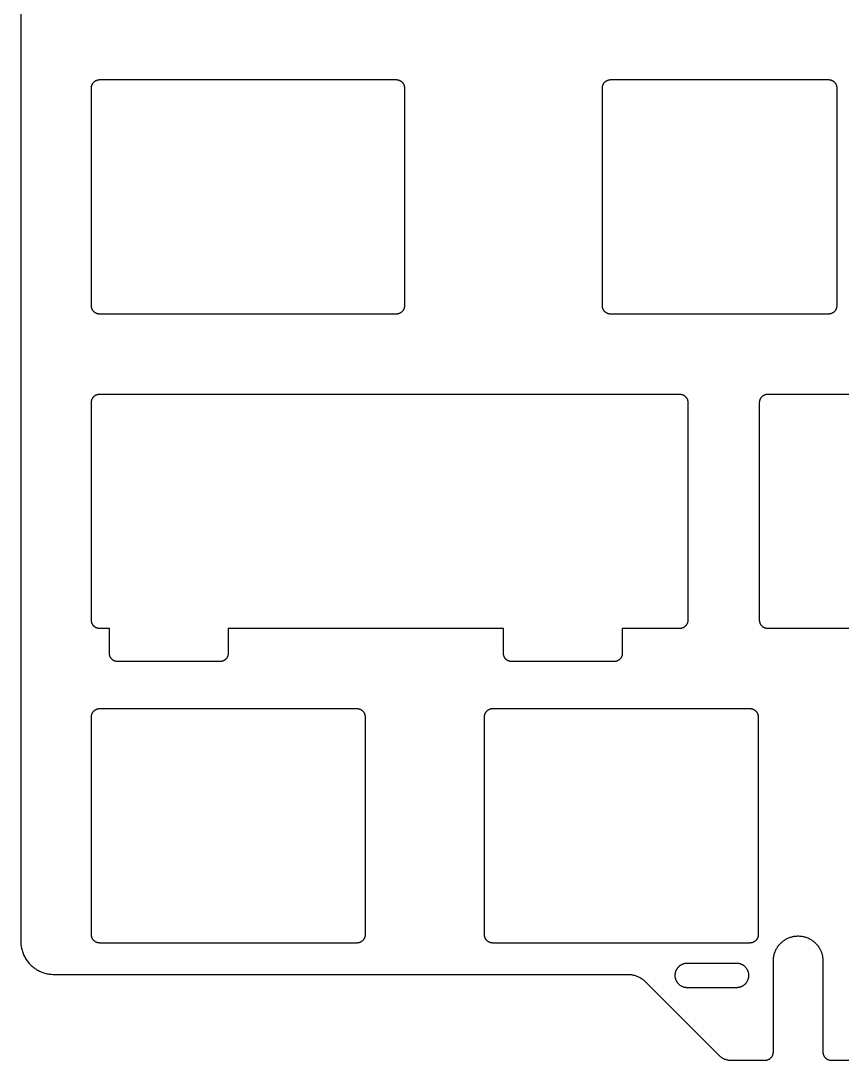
# Model space of a CAD drawing. Header units: millimetres. Extents: x -9 to 295, y -114 to 14.
# Drawn here: x -9 to 40.8, y -114.2 to -51.3 of the extents above; entities that cross this region are included whole.
import ezdxf

# ---------------------------------------------------------------- set-up
doc = ezdxf.new("R2010")
doc.units = ezdxf.units.MM
doc.layers.add('Layer 01', color=18, linetype='Continuous', true_color=0x000000)

msp = doc.modelspace()

# ---------------------------------------------------------------- linework, layer by layer
at = {"layer": 'Layer 01'}
for points in [[(-9, 7), (-9, -107.032), (-8.999, -107.1), (-8.995, -107.168), (-8.99, -107.236), (-8.981, -107.304), (-8.971, -107.371), (-8.958, -107.439), (-8.943, -107.505), (-8.926, -107.571), (-8.906, -107.637), (-8.885, -107.701), (-8.861, -107.765), (-8.834, -107.828), (-8.806, -107.891), (-8.776, -107.952), (-8.743, -108.012), (-8.709, -108.071), (-8.672, -108.129), (-8.634, -108.185), (-8.594, -108.24), (-8.551, -108.294), (-8.507, -108.346), (-8.462, -108.397), (-8.414, -108.446), (-8.365, -108.493), (-8.314, -108.539), (-8.262, -108.583), (-8.208, -108.625), (-8.153, -108.666), (-8.097, -108.704), (-8.039, -108.74), (-7.98, -108.775), (-7.92, -108.807), (-7.859, -108.838), (-7.797, -108.866), (-7.734, -108.892), (-7.67, -108.916), (-7.605, -108.938), (-7.54, -108.957), (-7.474, -108.975), (-7.407, -108.99), (-7.34, -109.003), (-7.272, -109.013), (-7.205, -109.021), (-7.136, -109.027), (-7.068, -109.03), (-7, -109.032), (27.774, -109.032), (27.825, -109.032), (27.876, -109.035), (27.927, -109.039), (27.978, -109.046), (28.029, -109.053), (28.079, -109.063), (28.129, -109.074), (28.178, -109.087), (28.228, -109.102), (28.276, -109.118), (28.324, -109.136), (28.371, -109.156), (28.418, -109.177), (28.464, -109.2), (28.509, -109.224), (28.553, -109.25), (28.596, -109.277), (28.639, -109.306), (28.68, -109.336), (28.72, -109.368), (28.76, -109.401), (28.798, -109.435), (28.834, -109.471), (33.302, -113.939), (33.327, -113.962), (33.352, -113.985), (33.378, -114.007), (33.405, -114.028), (33.433, -114.049), (33.461, -114.068), (33.49, -114.086), (33.519, -114.103), (33.549, -114.119), (33.58, -114.135), (33.611, -114.149), (33.642, -114.162), (33.674, -114.174), (33.707, -114.185), (33.739, -114.195), (33.773, -114.203), (33.806, -114.211), (33.839, -114.217), (33.873, -114.222), (33.907, -114.226), (33.941, -114.229), (33.975, -114.231), (34.009, -114.232), (36.095, -114.232), (36.112, -114.231), (36.129, -114.23), (36.146, -114.229), (36.163, -114.227), (36.18, -114.224), (36.197, -114.221), (36.213, -114.217), (36.23, -114.213), (36.246, -114.208), (36.263, -114.203), (36.278, -114.197), (36.294, -114.19), (36.31, -114.183), (36.325, -114.176), (36.34, -114.167), (36.355, -114.159), (36.369, -114.15), (36.383, -114.14), (36.397, -114.13), (36.411, -114.119), (36.424, -114.108), (36.436, -114.097), (36.449, -114.085), (36.46, -114.073), (36.472, -114.06), (36.483, -114.047), (36.493, -114.034), (36.504, -114.02), (36.513, -114.006), (36.522, -113.991), (36.531, -113.977), (36.539, -113.962), (36.547, -113.946), (36.554, -113.931), (36.56, -113.915), (36.566, -113.899), (36.572, -113.883), (36.577, -113.866), (36.581, -113.85), (36.585, -113.833), (36.588, -113.817), (36.59, -113.8), (36.592, -113.783), (36.594, -113.766), (36.595, -113.749), (36.595, -113.732), (36.595, -108.207), (36.596, -108.155), (36.599, -108.103), (36.603, -108.052), (36.609, -108), (36.617, -107.949), (36.627, -107.898), (36.639, -107.848), (36.652, -107.798), (36.667, -107.748), (36.684, -107.699), (36.702, -107.651), (36.722, -107.603), (36.744, -107.556), (36.767, -107.51), (36.792, -107.464), (36.818, -107.42), (36.846, -107.376), (36.875, -107.333), (36.906, -107.292), (36.939, -107.251), (36.972, -107.212), (37.007, -107.174), (37.044, -107.137), (37.081, -107.101), (37.12, -107.067), (37.16, -107.034), (37.201, -107.002), (37.243, -106.972), (37.286, -106.943), (37.33, -106.916), (37.375, -106.891), (37.421, -106.867), (37.468, -106.844), (37.515, -106.823), (37.563, -106.804), (37.612, -106.787), (37.661, -106.771), (37.711, -106.757), (37.761, -106.744), (37.812, -106.734), (37.863, -106.725), (37.914, -106.718), (37.966, -106.712), (38.017, -106.709), (38.069, -106.707), (38.121, -106.707), (38.173, -106.709), (38.224, -106.712), (38.276, -106.718), (38.327, -106.725), (38.378, -106.734), (38.429, -106.744), (38.479, -106.757), (38.529, -106.771), (38.578, -106.787), (38.627, -106.804), (38.675, -106.823), (38.722, -106.844), (38.769, -106.867), (38.815, -106.891), (38.86, -106.916), (38.904, -106.943), (38.947, -106.972), (38.989, -107.002), (39.03, -107.034), (39.07, -107.067), (39.109, -107.101), (39.147, -107.137), (39.183, -107.174), (39.218, -107.212), (39.251, -107.251), (39.284, -107.292), (39.315, -107.333), (39.344, -107.376), (39.372, -107.42), (39.398, -107.464), (39.423, -107.51), (39.447, -107.556), (39.468, -107.603), (39.488, -107.651), (39.507, -107.699), (39.523, -107.748), (39.538, -107.798), (39.551, -107.848), (39.563, -107.898), (39.573, -107.949), (39.581, -108), (39.587, -108.052), (39.591, -108.103), (39.594, -108.155), (39.595, -108.207), (39.595, -113.732), (39.595, -113.749), (39.596, -113.766), (39.598, -113.783), (39.6, -113.8), (39.602, -113.817), (39.606, -113.833), (39.609, -113.85), (39.614, -113.866), (39.618, -113.883), (39.624, -113.899), (39.63, -113.915), (39.636, -113.931), (39.644, -113.946), (39.651, -113.962), (39.659, -113.977), (39.668, -113.991), (39.677, -114.006), (39.687, -114.02), (39.697, -114.034), (39.707, -114.047), (39.718, -114.06), (39.73, -114.073), (39.742, -114.085), (39.754, -114.097), (39.766, -114.108), (39.78, -114.119), (39.793, -114.13), (39.807, -114.14), (39.821, -114.15), (39.835, -114.159), (39.85, -114.167), (39.865, -114.176), (39.88, -114.183), (39.896, -114.19), (39.912, -114.197), (39.928, -114.203), (39.944, -114.208), (39.96, -114.213), (39.977, -114.217), (39.993, -114.221), (40.01, -114.224), (40.027, -114.227), (40.044, -114.229), (40.061, -114.23), (40.078, -114.231), (40.095, -114.232), (42.181, -114.232)], [(49.463, -88.082), (36.263, -88.082), (36.246, -88.081), (36.229, -88.08), (36.212, -88.079), (36.195, -88.077), (36.179, -88.074), (36.162, -88.071), (36.145, -88.067), (36.129, -88.063), (36.112, -88.058), (36.096, -88.053), (36.08, -88.047), (36.064, -88.04), (36.049, -88.033), (36.033, -88.026), (36.018, -88.017), (36.004, -88.009), (35.989, -88), (35.975, -87.99), (35.961, -87.98), (35.948, -87.969), (35.935, -87.958), (35.922, -87.947), (35.91, -87.935), (35.898, -87.923), (35.887, -87.91), (35.876, -87.897), (35.865, -87.884), (35.855, -87.87), (35.845, -87.856), (35.836, -87.841), (35.828, -87.827), (35.82, -87.812), (35.812, -87.796), (35.805, -87.781), (35.798, -87.765), (35.792, -87.749), (35.787, -87.733), (35.782, -87.716), (35.778, -87.7), (35.774, -87.683), (35.771, -87.667), (35.768, -87.65), (35.766, -87.633), (35.765, -87.616), (35.764, -87.599), (35.763, -87.582), (35.763, -74.382), (35.764, -74.365), (35.765, -74.347), (35.766, -74.33), (35.768, -74.314), (35.771, -74.297), (35.774, -74.28), (35.778, -74.263), (35.782, -74.247), (35.787, -74.23), (35.792, -74.214), (35.798, -74.198), (35.805, -74.182), (35.812, -74.167), (35.82, -74.152), (35.828, -74.137), (35.836, -74.122), (35.845, -74.107), (35.855, -74.093), (35.865, -74.079), (35.876, -74.066), (35.887, -74.053), (35.898, -74.04), (35.91, -74.028), (35.922, -74.016), (35.935, -74.005), (35.948, -73.994), (35.961, -73.983), (35.975, -73.973), (35.989, -73.964), (36.004, -73.954), (36.018, -73.946), (36.033, -73.938), (36.049, -73.93), (36.064, -73.923), (36.08, -73.916), (36.096, -73.91), (36.112, -73.905), (36.129, -73.9), (36.145, -73.896), (36.162, -73.892), (36.179, -73.889), (36.195, -73.886), (36.212, -73.884), (36.229, -73.883), (36.246, -73.882), (36.263, -73.882), (49.463, -73.882)]]:
    msp.add_lwpolyline(points, dxfattribs=at)
for points in [[(14.246, -68.532), (14.246, -68.549), (14.245, -68.566), (14.244, -68.583), (14.242, -68.6), (14.239, -68.617), (14.236, -68.633), (14.232, -68.65), (14.228, -68.667), (14.223, -68.683), (14.217, -68.699), (14.211, -68.715), (14.205, -68.731), (14.198, -68.746), (14.19, -68.762), (14.182, -68.777), (14.174, -68.791), (14.164, -68.806), (14.155, -68.82), (14.145, -68.834), (14.134, -68.847), (14.123, -68.86), (14.112, -68.873), (14.1, -68.885), (14.088, -68.897), (14.075, -68.908), (14.062, -68.919), (14.048, -68.93), (14.035, -68.94), (14.021, -68.95), (14.006, -68.959), (13.991, -68.967), (13.976, -68.976), (13.961, -68.983), (13.946, -68.99), (13.93, -68.997), (13.914, -69.003), (13.898, -69.008), (13.881, -69.013), (13.865, -69.017), (13.848, -69.021), (13.831, -69.024), (13.814, -69.027), (13.797, -69.029), (13.78, -69.03), (13.763, -69.031), (13.746, -69.032), (-4.219, -69.032), (-4.236, -69.031), (-4.253, -69.03), (-4.27, -69.029), (-4.287, -69.027), (-4.304, -69.024), (-4.32, -69.021), (-4.337, -69.017), (-4.354, -69.013), (-4.37, -69.008), (-4.386, -69.003), (-4.402, -68.997), (-4.418, -68.99), (-4.433, -68.983), (-4.449, -68.976), (-4.464, -68.967), (-4.479, -68.959), (-4.493, -68.95), (-4.507, -68.94), (-4.521, -68.93), (-4.534, -68.919), (-4.547, -68.908), (-4.56, -68.897), (-4.572, -68.885), (-4.584, -68.873), (-4.596, -68.86), (-4.607, -68.847), (-4.617, -68.834), (-4.627, -68.82), (-4.637, -68.806), (-4.646, -68.791), (-4.655, -68.777), (-4.663, -68.762), (-4.67, -68.746), (-4.677, -68.731), (-4.684, -68.715), (-4.69, -68.699), (-4.695, -68.683), (-4.7, -68.667), (-4.705, -68.65), (-4.708, -68.633), (-4.711, -68.617), (-4.714, -68.6), (-4.716, -68.583), (-4.718, -68.566), (-4.718, -68.549), (-4.719, -68.532), (-4.719, -55.332), (-4.718, -55.315), (-4.718, -55.297), (-4.716, -55.28), (-4.714, -55.264), (-4.711, -55.247), (-4.708, -55.23), (-4.705, -55.213), (-4.7, -55.197), (-4.695, -55.18), (-4.69, -55.164), (-4.684, -55.148), (-4.677, -55.132), (-4.67, -55.117), (-4.663, -55.102), (-4.655, -55.087), (-4.646, -55.072), (-4.637, -55.057), (-4.627, -55.043), (-4.617, -55.029), (-4.607, -55.016), (-4.596, -55.003), (-4.584, -54.99), (-4.572, -54.978), (-4.56, -54.966), (-4.547, -54.955), (-4.534, -54.944), (-4.521, -54.933), (-4.507, -54.923), (-4.493, -54.914), (-4.479, -54.904), (-4.464, -54.896), (-4.449, -54.888), (-4.433, -54.88), (-4.418, -54.873), (-4.402, -54.866), (-4.386, -54.86), (-4.37, -54.855), (-4.354, -54.85), (-4.337, -54.846), (-4.32, -54.842), (-4.304, -54.839), (-4.287, -54.836), (-4.27, -54.834), (-4.253, -54.833), (-4.236, -54.832), (-4.219, -54.832), (13.746, -54.832), (13.763, -54.832), (13.78, -54.833), (13.797, -54.834), (13.814, -54.836), (13.831, -54.839), (13.848, -54.842), (13.865, -54.846), (13.881, -54.85), (13.898, -54.855), (13.914, -54.86), (13.93, -54.866), (13.946, -54.873), (13.961, -54.88), (13.976, -54.888), (13.991, -54.896), (14.006, -54.904), (14.021, -54.914), (14.035, -54.923), (14.048, -54.933), (14.062, -54.944), (14.075, -54.955), (14.088, -54.966), (14.1, -54.978), (14.112, -54.99), (14.123, -55.003), (14.134, -55.016), (14.145, -55.029), (14.155, -55.043), (14.164, -55.057), (14.174, -55.072), (14.182, -55.087), (14.19, -55.102), (14.198, -55.117), (14.205, -55.132), (14.211, -55.148), (14.217, -55.164), (14.223, -55.18), (14.228, -55.197), (14.232, -55.213), (14.236, -55.23), (14.239, -55.247), (14.242, -55.264), (14.244, -55.28), (14.245, -55.297), (14.246, -55.315), (14.246, -55.332)], [(39.938, -54.832), (39.955, -54.832), (39.972, -54.833), (39.989, -54.834), (40.006, -54.836), (40.022, -54.839), (40.039, -54.842), (40.056, -54.846), (40.072, -54.85), (40.089, -54.855), (40.105, -54.86), (40.121, -54.866), (40.137, -54.873), (40.152, -54.88), (40.168, -54.888), (40.183, -54.896), (40.197, -54.904), (40.212, -54.914), (40.226, -54.923), (40.24, -54.933), (40.253, -54.944), (40.266, -54.955), (40.279, -54.966), (40.291, -54.978), (40.303, -54.99), (40.314, -55.003), (40.325, -55.016), (40.336, -55.029), (40.346, -55.043), (40.356, -55.057), (40.365, -55.072), (40.373, -55.087), (40.381, -55.102), (40.389, -55.117), (40.396, -55.132), (40.403, -55.148), (40.409, -55.164), (40.414, -55.18), (40.419, -55.197), (40.423, -55.213), (40.427, -55.23), (40.43, -55.247), (40.433, -55.264), (40.435, -55.28), (40.436, -55.297), (40.437, -55.315), (40.438, -55.332), (40.438, -68.532), (40.437, -68.549), (40.436, -68.566), (40.435, -68.583), (40.433, -68.6), (40.43, -68.617), (40.427, -68.633), (40.423, -68.65), (40.419, -68.667), (40.414, -68.683), (40.409, -68.699), (40.403, -68.715), (40.396, -68.731), (40.389, -68.746), (40.381, -68.762), (40.373, -68.777), (40.365, -68.791), (40.356, -68.806), (40.346, -68.82), (40.336, -68.834), (40.325, -68.847), (40.314, -68.86), (40.303, -68.873), (40.291, -68.885), (40.279, -68.897), (40.266, -68.908), (40.253, -68.919), (40.24, -68.93), (40.226, -68.94), (40.212, -68.95), (40.197, -68.959), (40.183, -68.967), (40.168, -68.976), (40.152, -68.983), (40.137, -68.99), (40.121, -68.997), (40.105, -69.003), (40.089, -69.008), (40.072, -69.013), (40.056, -69.017), (40.039, -69.021), (40.022, -69.024), (40.006, -69.027), (39.989, -69.029), (39.972, -69.03), (39.955, -69.031), (39.938, -69.032), (26.738, -69.032), (26.72, -69.031), (26.703, -69.03), (26.686, -69.029), (26.669, -69.027), (26.653, -69.024), (26.636, -69.021), (26.619, -69.017), (26.603, -69.013), (26.586, -69.008), (26.57, -69.003), (26.554, -68.997), (26.538, -68.99), (26.523, -68.983), (26.507, -68.976), (26.492, -68.967), (26.478, -68.959), (26.463, -68.95), (26.449, -68.94), (26.435, -68.93), (26.422, -68.919), (26.409, -68.908), (26.396, -68.897), (26.384, -68.885), (26.372, -68.873), (26.361, -68.86), (26.35, -68.847), (26.339, -68.834), (26.329, -68.82), (26.319, -68.806), (26.31, -68.791), (26.302, -68.777), (26.294, -68.762), (26.286, -68.746), (26.279, -68.731), (26.272, -68.715), (26.266, -68.699), (26.261, -68.683), (26.256, -68.667), (26.252, -68.65), (26.248, -68.633), (26.245, -68.617), (26.242, -68.6), (26.24, -68.583), (26.239, -68.566), (26.238, -68.549), (26.238, -68.532), (26.238, -55.332), (26.238, -55.315), (26.239, -55.297), (26.24, -55.28), (26.242, -55.264), (26.245, -55.247), (26.248, -55.23), (26.252, -55.213), (26.256, -55.197), (26.261, -55.18), (26.266, -55.164), (26.272, -55.148), (26.279, -55.132), (26.286, -55.117), (26.294, -55.102), (26.302, -55.087), (26.31, -55.072), (26.319, -55.057), (26.329, -55.043), (26.339, -55.029), (26.35, -55.016), (26.361, -55.003), (26.372, -54.99), (26.384, -54.978), (26.396, -54.966), (26.409, -54.955), (26.422, -54.944), (26.435, -54.933), (26.449, -54.923), (26.463, -54.914), (26.478, -54.904), (26.492, -54.896), (26.507, -54.888), (26.523, -54.88), (26.538, -54.873), (26.554, -54.866), (26.57, -54.86), (26.586, -54.855), (26.603, -54.85), (26.619, -54.846), (26.636, -54.842), (26.653, -54.839), (26.669, -54.836), (26.686, -54.834), (26.703, -54.833), (26.72, -54.832), (26.738, -54.832)], [(30.913, -88.082), (27.444, -88.082), (27.444, -89.582), (27.444, -89.599), (27.443, -89.616), (27.442, -89.633), (27.44, -89.65), (27.437, -89.667), (27.434, -89.683), (27.43, -89.7), (27.426, -89.716), (27.421, -89.733), (27.415, -89.749), (27.409, -89.765), (27.403, -89.781), (27.396, -89.796), (27.388, -89.812), (27.38, -89.827), (27.371, -89.841), (27.362, -89.856), (27.353, -89.87), (27.343, -89.884), (27.332, -89.897), (27.321, -89.91), (27.31, -89.923), (27.298, -89.935), (27.286, -89.947), (27.273, -89.958), (27.26, -89.969), (27.246, -89.98), (27.233, -89.99), (27.218, -90), (27.204, -90.009), (27.189, -90.017), (27.174, -90.026), (27.159, -90.033), (27.143, -90.04), (27.128, -90.047), (27.112, -90.053), (27.096, -90.058), (27.079, -90.063), (27.063, -90.067), (27.046, -90.071), (27.029, -90.074), (27.012, -90.077), (26.995, -90.079), (26.978, -90.08), (26.961, -90.081), (26.944, -90.082), (20.744, -90.082), (20.727, -90.081), (20.71, -90.08), (20.693, -90.079), (20.676, -90.077), (20.659, -90.074), (20.643, -90.071), (20.626, -90.067), (20.609, -90.063), (20.593, -90.058), (20.577, -90.053), (20.561, -90.047), (20.545, -90.04), (20.53, -90.033), (20.514, -90.026), (20.499, -90.017), (20.484, -90.009), (20.47, -90), (20.456, -89.99), (20.442, -89.98), (20.429, -89.969), (20.416, -89.958), (20.403, -89.947), (20.391, -89.935), (20.379, -89.923), (20.367, -89.91), (20.356, -89.897), (20.346, -89.884), (20.336, -89.87), (20.326, -89.856), (20.317, -89.841), (20.308, -89.827), (20.3, -89.812), (20.293, -89.796), (20.286, -89.781), (20.279, -89.765), (20.273, -89.749), (20.268, -89.733), (20.263, -89.716), (20.258, -89.7), (20.255, -89.683), (20.252, -89.667), (20.249, -89.65), (20.247, -89.633), (20.245, -89.616), (20.245, -89.599), (20.244, -89.582), (20.244, -88.082), (3.568, -88.082), (3.568, -89.582), (3.568, -89.599), (3.567, -89.616), (3.566, -89.633), (3.564, -89.65), (3.561, -89.667), (3.558, -89.683), (3.554, -89.7), (3.55, -89.716), (3.545, -89.733), (3.539, -89.749), (3.533, -89.765), (3.527, -89.781), (3.52, -89.796), (3.512, -89.812), (3.504, -89.827), (3.495, -89.841), (3.486, -89.856), (3.477, -89.87), (3.467, -89.884), (3.456, -89.897), (3.445, -89.91), (3.434, -89.923), (3.422, -89.935), (3.41, -89.947), (3.397, -89.958), (3.384, -89.969), (3.37, -89.98), (3.357, -89.99), (3.342, -90), (3.328, -90.009), (3.313, -90.017), (3.298, -90.026), (3.283, -90.033), (3.267, -90.04), (3.252, -90.047), (3.236, -90.053), (3.22, -90.058), (3.203, -90.063), (3.187, -90.067), (3.17, -90.071), (3.153, -90.074), (3.136, -90.077), (3.119, -90.079), (3.102, -90.08), (3.085, -90.081), (3.068, -90.082), (-3.132, -90.082), (-3.149, -90.081), (-3.166, -90.08), (-3.183, -90.079), (-3.2, -90.077), (-3.217, -90.074), (-3.233, -90.071), (-3.25, -90.067), (-3.267, -90.063), (-3.283, -90.058), (-3.299, -90.053), (-3.315, -90.047), (-3.331, -90.04), (-3.346, -90.033), (-3.362, -90.026), (-3.377, -90.017), (-3.392, -90.009), (-3.406, -90), (-3.42, -89.99), (-3.434, -89.98), (-3.447, -89.969), (-3.46, -89.958), (-3.473, -89.947), (-3.485, -89.935), (-3.497, -89.923), (-3.509, -89.91), (-3.52, -89.897), (-3.53, -89.884), (-3.54, -89.87), (-3.55, -89.856), (-3.559, -89.841), (-3.568, -89.827), (-3.576, -89.812), (-3.583, -89.796), (-3.59, -89.781), (-3.597, -89.765), (-3.603, -89.749), (-3.608, -89.733), (-3.613, -89.716), (-3.618, -89.7), (-3.621, -89.683), (-3.624, -89.667), (-3.627, -89.65), (-3.629, -89.633), (-3.631, -89.616), (-3.631, -89.599), (-3.632, -89.582), (-3.632, -88.082), (-4.217, -88.082), (-4.235, -88.081), (-4.252, -88.08), (-4.269, -88.079), (-4.286, -88.077), (-4.302, -88.074), (-4.319, -88.071), (-4.336, -88.067), (-4.352, -88.063), (-4.369, -88.058), (-4.385, -88.053), (-4.401, -88.047), (-4.417, -88.04), (-4.432, -88.033), (-4.448, -88.026), (-4.463, -88.017), (-4.477, -88.009), (-4.492, -88), (-4.506, -87.99), (-4.52, -87.98), (-4.533, -87.969), (-4.546, -87.958), (-4.559, -87.947), (-4.571, -87.935), (-4.583, -87.923), (-4.594, -87.91), (-4.605, -87.897), (-4.616, -87.884), (-4.626, -87.87), (-4.636, -87.856), (-4.645, -87.841), (-4.653, -87.827), (-4.661, -87.812), (-4.669, -87.796), (-4.676, -87.781), (-4.683, -87.765), (-4.689, -87.749), (-4.694, -87.733), (-4.699, -87.716), (-4.703, -87.7), (-4.707, -87.683), (-4.71, -87.667), (-4.713, -87.65), (-4.715, -87.633), (-4.716, -87.616), (-4.717, -87.599), (-4.717, -87.582), (-4.717, -74.382), (-4.717, -74.365), (-4.716, -74.347), (-4.715, -74.33), (-4.713, -74.314), (-4.71, -74.297), (-4.707, -74.28), (-4.703, -74.263), (-4.699, -74.247), (-4.694, -74.23), (-4.689, -74.214), (-4.683, -74.198), (-4.676, -74.182), (-4.669, -74.167), (-4.661, -74.152), (-4.653, -74.137), (-4.645, -74.122), (-4.636, -74.107), (-4.626, -74.093), (-4.616, -74.079), (-4.605, -74.066), (-4.594, -74.053), (-4.583, -74.04), (-4.571, -74.028), (-4.559, -74.016), (-4.546, -74.005), (-4.533, -73.994), (-4.52, -73.983), (-4.506, -73.973), (-4.492, -73.964), (-4.477, -73.954), (-4.463, -73.946), (-4.448, -73.938), (-4.432, -73.93), (-4.417, -73.923), (-4.401, -73.916), (-4.385, -73.91), (-4.369, -73.905), (-4.352, -73.9), (-4.336, -73.896), (-4.319, -73.892), (-4.302, -73.889), (-4.286, -73.886), (-4.269, -73.884), (-4.252, -73.883), (-4.235, -73.882), (-4.217, -73.882), (30.913, -73.882), (30.93, -73.882), (30.947, -73.883), (30.964, -73.884), (30.981, -73.886), (30.997, -73.889), (31.014, -73.892), (31.031, -73.896), (31.047, -73.9), (31.064, -73.905), (31.08, -73.91), (31.096, -73.916), (31.112, -73.923), (31.127, -73.93), (31.143, -73.938), (31.158, -73.946), (31.172, -73.954), (31.187, -73.964), (31.201, -73.973), (31.215, -73.983), (31.228, -73.994), (31.241, -74.005), (31.254, -74.016), (31.266, -74.028), (31.278, -74.04), (31.289, -74.053), (31.3, -74.066), (31.311, -74.079), (31.321, -74.093), (31.331, -74.107), (31.34, -74.122), (31.348, -74.137), (31.356, -74.152), (31.364, -74.167), (31.371, -74.182), (31.378, -74.198), (31.384, -74.214), (31.389, -74.23), (31.394, -74.247), (31.398, -74.263), (31.402, -74.28), (31.405, -74.297), (31.408, -74.314), (31.41, -74.33), (31.411, -74.347), (31.412, -74.365), (31.413, -74.382), (31.413, -87.582), (31.412, -87.599), (31.411, -87.616), (31.41, -87.633), (31.408, -87.65), (31.405, -87.667), (31.402, -87.683), (31.398, -87.7), (31.394, -87.716), (31.389, -87.733), (31.384, -87.749), (31.378, -87.765), (31.371, -87.781), (31.364, -87.796), (31.356, -87.812), (31.348, -87.827), (31.34, -87.841), (31.331, -87.856), (31.321, -87.87), (31.311, -87.884), (31.3, -87.897), (31.289, -87.91), (31.278, -87.923), (31.266, -87.935), (31.254, -87.947), (31.241, -87.958), (31.228, -87.969), (31.215, -87.98), (31.201, -87.99), (31.187, -88), (31.172, -88.009), (31.158, -88.017), (31.143, -88.026), (31.127, -88.033), (31.112, -88.04), (31.096, -88.047), (31.08, -88.053), (31.064, -88.058), (31.047, -88.063), (31.031, -88.067), (31.014, -88.071), (30.997, -88.074), (30.981, -88.077), (30.964, -88.079), (30.947, -88.08), (30.93, -88.081)], [(11.363, -92.932), (11.38, -92.932), (11.397, -92.933), (11.414, -92.934), (11.431, -92.936), (11.448, -92.939), (11.464, -92.942), (11.481, -92.946), (11.497, -92.95), (11.514, -92.955), (11.53, -92.96), (11.546, -92.966), (11.562, -92.973), (11.577, -92.98), (11.593, -92.988), (11.608, -92.996), (11.622, -93.004), (11.637, -93.014), (11.651, -93.023), (11.665, -93.033), (11.678, -93.044), (11.691, -93.055), (11.704, -93.066), (11.716, -93.078), (11.728, -93.09), (11.739, -93.103), (11.75, -93.116), (11.761, -93.129), (11.771, -93.143), (11.781, -93.157), (11.79, -93.172), (11.798, -93.187), (11.807, -93.202), (11.814, -93.217), (11.821, -93.232), (11.828, -93.248), (11.834, -93.264), (11.839, -93.28), (11.844, -93.297), (11.848, -93.313), (11.852, -93.33), (11.855, -93.347), (11.858, -93.364), (11.86, -93.38), (11.861, -93.397), (11.862, -93.415), (11.863, -93.432), (11.863, -106.632), (11.862, -106.649), (11.861, -106.666), (11.86, -106.683), (11.858, -106.7), (11.855, -106.717), (11.852, -106.733), (11.848, -106.75), (11.844, -106.766), (11.839, -106.783), (11.834, -106.799), (11.828, -106.815), (11.821, -106.831), (11.814, -106.846), (11.807, -106.862), (11.798, -106.877), (11.79, -106.891), (11.781, -106.906), (11.771, -106.92), (11.761, -106.934), (11.75, -106.947), (11.739, -106.96), (11.728, -106.973), (11.716, -106.985), (11.704, -106.997), (11.691, -107.008), (11.678, -107.019), (11.665, -107.03), (11.651, -107.04), (11.637, -107.05), (11.622, -107.059), (11.608, -107.067), (11.593, -107.076), (11.577, -107.083), (11.562, -107.09), (11.546, -107.097), (11.53, -107.103), (11.514, -107.108), (11.497, -107.113), (11.481, -107.117), (11.464, -107.121), (11.448, -107.124), (11.431, -107.127), (11.414, -107.129), (11.397, -107.13), (11.38, -107.131), (11.363, -107.132), (-4.219, -107.132), (-4.236, -107.131), (-4.253, -107.13), (-4.27, -107.129), (-4.287, -107.127), (-4.304, -107.124), (-4.32, -107.121), (-4.337, -107.117), (-4.354, -107.113), (-4.37, -107.108), (-4.386, -107.103), (-4.402, -107.097), (-4.418, -107.09), (-4.433, -107.083), (-4.449, -107.076), (-4.464, -107.067), (-4.478, -107.059), (-4.493, -107.05), (-4.507, -107.04), (-4.521, -107.03), (-4.534, -107.019), (-4.547, -107.008), (-4.56, -106.997), (-4.572, -106.985), (-4.584, -106.973), (-4.596, -106.96), (-4.607, -106.947), (-4.617, -106.934), (-4.627, -106.92), (-4.637, -106.906), (-4.646, -106.891), (-4.655, -106.877), (-4.663, -106.862), (-4.67, -106.846), (-4.677, -106.831), (-4.684, -106.815), (-4.69, -106.799), (-4.695, -106.783), (-4.7, -106.766), (-4.704, -106.75), (-4.708, -106.733), (-4.711, -106.717), (-4.714, -106.7), (-4.716, -106.683), (-4.718, -106.666), (-4.718, -106.649), (-4.719, -106.632), (-4.719, -93.432), (-4.718, -93.415), (-4.718, -93.397), (-4.716, -93.38), (-4.714, -93.364), (-4.711, -93.347), (-4.708, -93.33), (-4.704, -93.313), (-4.7, -93.297), (-4.695, -93.28), (-4.69, -93.264), (-4.684, -93.248), (-4.677, -93.232), (-4.67, -93.217), (-4.663, -93.202), (-4.655, -93.187), (-4.646, -93.172), (-4.637, -93.157), (-4.627, -93.143), (-4.617, -93.129), (-4.607, -93.116), (-4.596, -93.103), (-4.584, -93.09), (-4.572, -93.078), (-4.56, -93.066), (-4.547, -93.055), (-4.534, -93.044), (-4.521, -93.033), (-4.507, -93.023), (-4.493, -93.014), (-4.478, -93.004), (-4.464, -92.996), (-4.449, -92.988), (-4.433, -92.98), (-4.418, -92.973), (-4.402, -92.966), (-4.386, -92.96), (-4.37, -92.955), (-4.354, -92.95), (-4.337, -92.946), (-4.32, -92.942), (-4.304, -92.939), (-4.287, -92.936), (-4.27, -92.934), (-4.253, -92.933), (-4.236, -92.932), (-4.219, -92.932)], [(35.175, -92.932), (35.192, -92.932), (35.209, -92.933), (35.226, -92.934), (35.243, -92.936), (35.26, -92.939), (35.277, -92.942), (35.293, -92.946), (35.31, -92.95), (35.326, -92.955), (35.343, -92.96), (35.358, -92.966), (35.374, -92.973), (35.39, -92.98), (35.405, -92.988), (35.42, -92.996), (35.435, -93.004), (35.449, -93.014), (35.463, -93.023), (35.477, -93.033), (35.491, -93.044), (35.504, -93.055), (35.516, -93.066), (35.529, -93.078), (35.54, -93.09), (35.552, -93.103), (35.563, -93.116), (35.573, -93.129), (35.584, -93.143), (35.593, -93.157), (35.602, -93.172), (35.611, -93.187), (35.619, -93.202), (35.627, -93.217), (35.634, -93.232), (35.64, -93.248), (35.646, -93.264), (35.652, -93.28), (35.657, -93.297), (35.661, -93.313), (35.665, -93.33), (35.668, -93.347), (35.67, -93.364), (35.672, -93.38), (35.674, -93.397), (35.675, -93.415), (35.675, -93.432), (35.675, -106.632), (35.675, -106.649), (35.674, -106.666), (35.672, -106.683), (35.67, -106.7), (35.668, -106.717), (35.665, -106.733), (35.661, -106.75), (35.657, -106.766), (35.652, -106.783), (35.646, -106.799), (35.64, -106.815), (35.634, -106.831), (35.627, -106.846), (35.619, -106.862), (35.611, -106.877), (35.602, -106.891), (35.593, -106.906), (35.584, -106.92), (35.573, -106.934), (35.563, -106.947), (35.552, -106.96), (35.54, -106.973), (35.529, -106.985), (35.516, -106.997), (35.504, -107.008), (35.491, -107.019), (35.477, -107.03), (35.463, -107.04), (35.449, -107.05), (35.435, -107.059), (35.42, -107.067), (35.405, -107.076), (35.39, -107.083), (35.374, -107.09), (35.358, -107.097), (35.343, -107.103), (35.326, -107.108), (35.31, -107.113), (35.293, -107.117), (35.277, -107.121), (35.26, -107.124), (35.243, -107.127), (35.226, -107.129), (35.209, -107.13), (35.192, -107.131), (35.175, -107.132), (19.594, -107.132), (19.577, -107.131), (19.56, -107.13), (19.543, -107.129), (19.526, -107.127), (19.509, -107.124), (19.492, -107.121), (19.475, -107.117), (19.459, -107.113), (19.443, -107.108), (19.426, -107.103), (19.41, -107.097), (19.395, -107.09), (19.379, -107.083), (19.364, -107.076), (19.349, -107.067), (19.334, -107.059), (19.32, -107.05), (19.305, -107.04), (19.292, -107.03), (19.278, -107.019), (19.265, -107.008), (19.253, -106.997), (19.24, -106.985), (19.228, -106.973), (19.217, -106.96), (19.206, -106.947), (19.195, -106.934), (19.185, -106.92), (19.176, -106.906), (19.167, -106.891), (19.158, -106.877), (19.15, -106.862), (19.142, -106.846), (19.135, -106.831), (19.129, -106.815), (19.123, -106.799), (19.117, -106.783), (19.112, -106.766), (19.108, -106.75), (19.104, -106.733), (19.101, -106.717), (19.098, -106.7), (19.096, -106.683), (19.095, -106.666), (19.094, -106.649), (19.094, -106.632), (19.094, -93.432), (19.094, -93.415), (19.095, -93.397), (19.096, -93.38), (19.098, -93.364), (19.101, -93.347), (19.104, -93.33), (19.108, -93.313), (19.112, -93.297), (19.117, -93.28), (19.123, -93.264), (19.129, -93.248), (19.135, -93.232), (19.142, -93.217), (19.15, -93.202), (19.158, -93.187), (19.167, -93.172), (19.176, -93.157), (19.185, -93.143), (19.195, -93.129), (19.206, -93.116), (19.217, -93.103), (19.228, -93.09), (19.24, -93.078), (19.253, -93.066), (19.265, -93.055), (19.278, -93.044), (19.292, -93.033), (19.305, -93.023), (19.32, -93.014), (19.334, -93.004), (19.349, -92.996), (19.364, -92.988), (19.379, -92.98), (19.395, -92.973), (19.41, -92.966), (19.426, -92.96), (19.443, -92.955), (19.459, -92.95), (19.475, -92.946), (19.492, -92.942), (19.509, -92.939), (19.526, -92.936), (19.543, -92.934), (19.56, -92.933), (19.577, -92.932), (19.594, -92.932)], [(31.395, -108.343), (34.345, -108.343), (34.371, -108.343), (34.397, -108.345), (34.423, -108.347), (34.448, -108.35), (34.474, -108.354), (34.499, -108.359), (34.525, -108.365), (34.55, -108.371), (34.574, -108.379), (34.599, -108.387), (34.623, -108.396), (34.647, -108.406), (34.67, -108.417), (34.694, -108.429), (34.716, -108.441), (34.739, -108.454), (34.76, -108.468), (34.782, -108.483), (34.802, -108.499), (34.823, -108.515), (34.842, -108.532), (34.861, -108.549), (34.88, -108.567), (34.898, -108.586), (34.915, -108.605), (34.931, -108.625), (34.947, -108.646), (34.962, -108.667), (34.977, -108.688), (34.99, -108.71), (35.003, -108.733), (35.015, -108.756), (35.026, -108.779), (35.037, -108.803), (35.046, -108.827), (35.055, -108.851), (35.063, -108.876), (35.07, -108.901), (35.076, -108.926), (35.082, -108.951), (35.086, -108.977), (35.09, -109.002), (35.092, -109.028), (35.094, -109.054), (35.095, -109.08), (35.095, -109.106), (35.094, -109.132), (35.092, -109.158), (35.09, -109.183), (35.086, -109.209), (35.082, -109.234), (35.076, -109.26), (35.07, -109.285), (35.063, -109.31), (35.055, -109.334), (35.046, -109.359), (35.037, -109.383), (35.026, -109.407), (35.015, -109.43), (35.003, -109.453), (34.99, -109.475), (34.977, -109.497), (34.962, -109.519), (34.947, -109.54), (34.931, -109.561), (34.915, -109.58), (34.898, -109.6), (34.88, -109.619), (34.861, -109.637), (34.842, -109.654), (34.823, -109.671), (34.802, -109.687), (34.782, -109.703), (34.76, -109.717), (34.739, -109.731), (34.716, -109.745), (34.694, -109.757), (34.67, -109.769), (34.647, -109.779), (34.623, -109.789), (34.599, -109.799), (34.574, -109.807), (34.55, -109.814), (34.525, -109.821), (34.499, -109.827), (34.474, -109.832), (34.448, -109.836), (34.423, -109.839), (34.397, -109.841), (34.371, -109.842), (34.345, -109.843), (31.395, -109.843), (31.369, -109.842), (31.343, -109.841), (31.318, -109.839), (31.292, -109.836), (31.266, -109.832), (31.241, -109.827), (31.216, -109.821), (31.191, -109.814), (31.166, -109.807), (31.141, -109.799), (31.117, -109.789), (31.093, -109.779), (31.07, -109.769), (31.047, -109.757), (31.024, -109.745), (31.002, -109.731), (30.98, -109.717), (30.958, -109.703), (30.938, -109.687), (30.917, -109.671), (30.898, -109.654), (30.879, -109.637), (30.86, -109.619), (30.842, -109.6), (30.825, -109.58), (30.809, -109.561), (30.793, -109.54), (30.778, -109.519), (30.763, -109.497), (30.75, -109.475), (30.737, -109.453), (30.725, -109.43), (30.714, -109.407), (30.703, -109.383), (30.694, -109.359), (30.685, -109.334), (30.677, -109.31), (30.67, -109.285), (30.664, -109.26), (30.659, -109.234), (30.654, -109.209), (30.651, -109.183), (30.648, -109.158), (30.646, -109.132), (30.645, -109.106), (30.645, -109.08), (30.646, -109.054), (30.648, -109.028), (30.651, -109.002), (30.654, -108.977), (30.659, -108.951), (30.664, -108.926), (30.67, -108.901), (30.677, -108.876), (30.685, -108.851), (30.694, -108.827), (30.703, -108.803), (30.714, -108.779), (30.725, -108.756), (30.737, -108.733), (30.75, -108.71), (30.763, -108.688), (30.778, -108.667), (30.793, -108.646), (30.809, -108.625), (30.825, -108.605), (30.842, -108.586), (30.86, -108.567), (30.879, -108.549), (30.898, -108.532), (30.917, -108.515), (30.938, -108.499), (30.958, -108.483), (30.98, -108.468), (31.002, -108.454), (31.024, -108.441), (31.047, -108.429), (31.07, -108.417), (31.093, -108.406), (31.117, -108.396), (31.141, -108.387), (31.166, -108.379), (31.191, -108.371), (31.216, -108.365), (31.241, -108.359), (31.266, -108.354), (31.292, -108.35), (31.318, -108.347), (31.343, -108.345), (31.369, -108.343)]]:
    msp.add_lwpolyline(points, close=True, dxfattribs=at)

doc.saveas('drawing.dxf')
